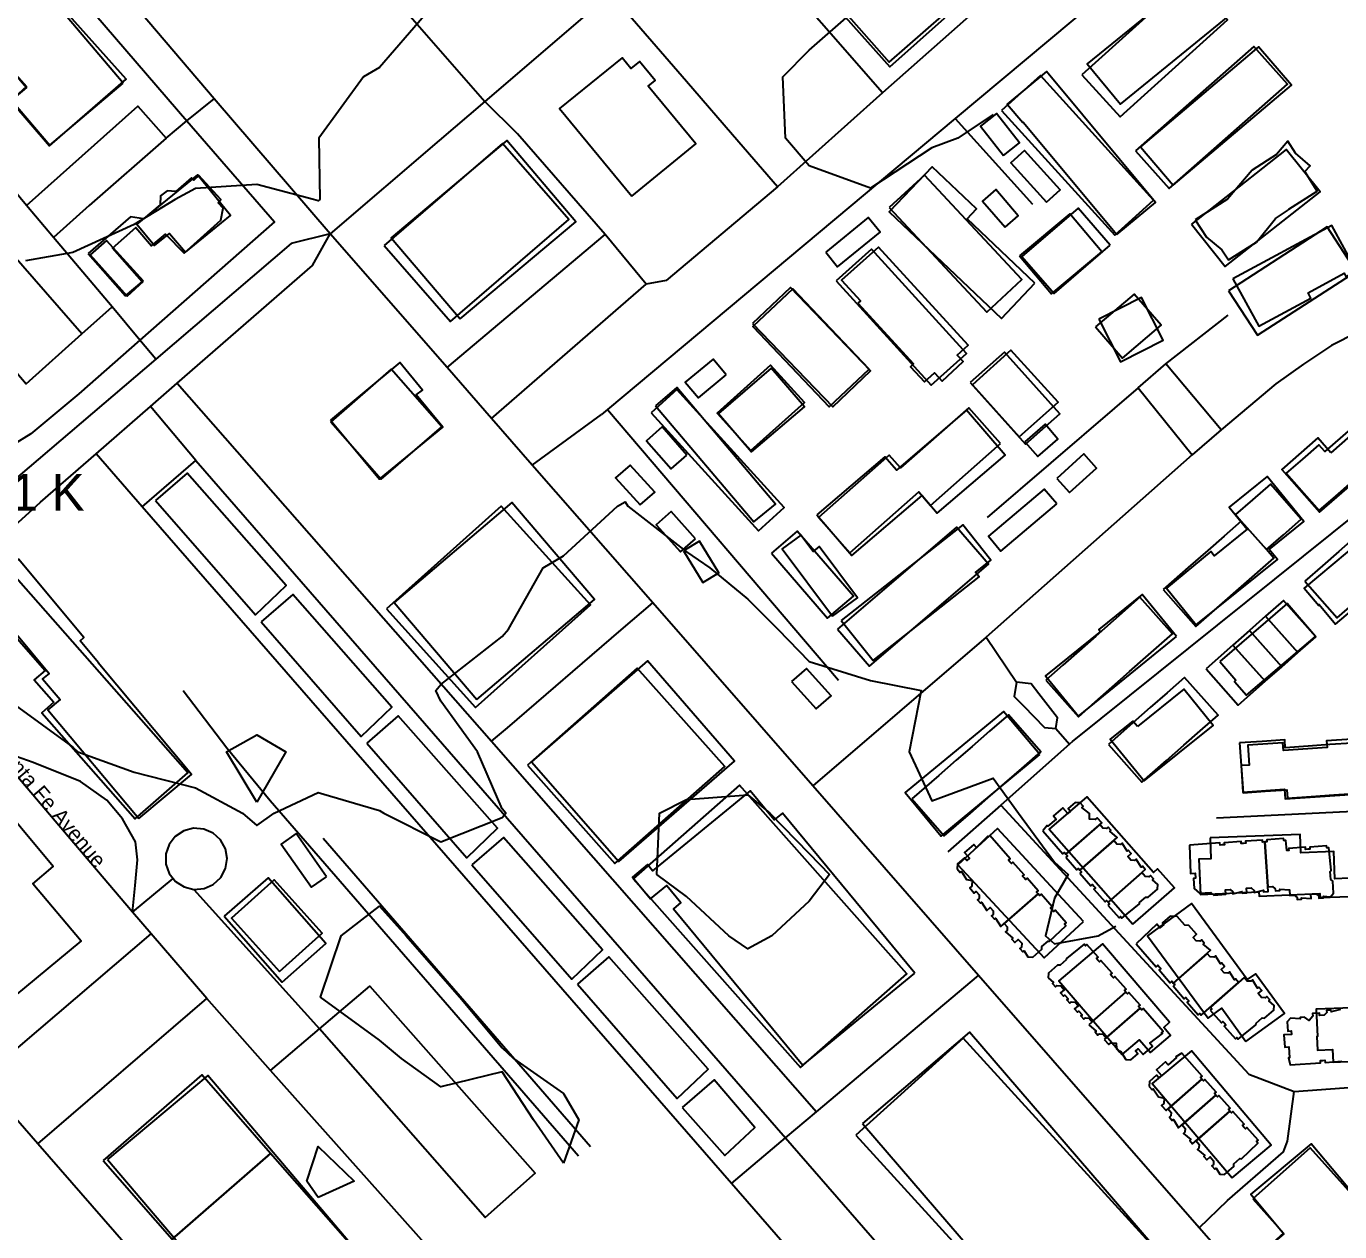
# Model space of a CAD drawing. Header units: metres. Extents: x 5999505 to 6749006, y 1851910 to 2460485.
# Drawn here: x 6332251 to 6333536, y 2152364 to 2153543 of the extents above; entities that cross this region are included whole.
import ezdxf

# ---------------------------------------------------------------- set-up
doc = ezdxf.new("R2010")
doc.units = ezdxf.units.M
for name, color, linetype in [('BM_LABELS', 2, 'Continuous'), ('BUILDINGS', 9, 'Continuous'), ('CL_LOCAL', 4, 'Continuous'), ('CL_MAJOR', 2, 'Continuous'), ('CL_TRAIL', 6, 'Continuous'), ('CONTOUR_INDEX', 150, 'Continuous'), ('CONTOUR_MAJOR', 92, 'Continuous'), ('RAILROAD', 5, 'Continuous'), ('ROAD_LABELS', 3, 'Continuous')]:
    doc.layers.add(name, color=color, linetype=linetype)

msp = doc.modelspace()

# ---------------------------------------------------------------- linework, layer by layer
at = {"layer": 'BUILDINGS'}
for points in [[(6333008.3754, 2153601.4473), (6333095.7177, 2153503.3842), (6333149.3138, 2153550.7154), (6333136.2762, 2153565.3479), (6333217.0242, 2153636.6697), (6333230.7588, 2153621.2671), (6333281.0489, 2153665.6764), (6333192.6609, 2153764.8761), (6333138.4159, 2153716.9675), (6333167.3073, 2153684.5123), (6333091.9012, 2153617.9166), (6333063.3289, 2153649.9688), (6333008.3754, 2153601.4473)], [(6332166.6024, 2153579.9751), (6332251.6158, 2153484.1128), (6332236.2932, 2153470.0024), (6332274.0565, 2153426.0785), (6332349.0439, 2153491.3283), (6332223.3126, 2153631.7209), (6332166.6024, 2153579.9751)], [(6332346.1692, 2153487.3469), (6332227.4674, 2153627.391), (6332169.6395, 2153578.7125), (6332251.4897, 2153483.0216), (6332237.0319, 2153470.761), (6332274.4724, 2153426.7668), (6332346.1692, 2153487.3469)], [(6333426.755, 2153552.4685), (6333394.2584, 2153592.0522), (6333288.9557, 2153506.2569), (6333321.4523, 2153466.6732), (6333426.755, 2153552.4685)], [(6333283.6524, 2153495.4505), (6333321.0598, 2153454.407), (6333426.0549, 2153549.2339), (6333388.6767, 2153590.2771), (6333283.6524, 2153495.4505)], [(6333335.9981, 2153421.2279), (6333368.984, 2153384.1523), (6333484.645, 2153486.2108), (6333451.6591, 2153523.2862), (6333335.9981, 2153421.2279)], [(6333341.0394, 2153425.0097), (6333372.9678, 2153387.6151), (6333488.623, 2153485.3412), (6333456.4015, 2153522.7381), (6333341.0394, 2153425.0097)], [(6332843.6894, 2153376.623), (6332906.2252, 2153427.8131), (6332859.5085, 2153484.2604), (6332866.2948, 2153490.0304), (6332851.207, 2153508.3568), (6332842.6538, 2153501.5089), (6332833.9498, 2153512.1379), (6332772.8908, 2153462.3922), (6332843.6894, 2153376.623)], [(6333205.1912, 2153460.4082), (6333315.7839, 2153338.6742), (6333353.7731, 2153372.9166), (6333243.1801, 2153494.614), (6333205.1912, 2153460.4082)], [(6333317.7814, 2153339.2769), (6333355.5421, 2153370.645), (6333249.0432, 2153498.5712), (6333210.6935, 2153466.844), (6333225.7846, 2153448.8819), (6333226.0805, 2153449.2435), (6333317.7814, 2153339.2769)], [(6333207.0627, 2153416.6312), (6333222.692, 2153428.8829), (6333200.0688, 2153457.4643), (6333184.4394, 2153445.2127), (6333207.0627, 2153416.6312)], [(6332601.4716, 2153328.6427), (6332666.2665, 2153254.099), (6332781.97, 2153353.7878), (6332717.2046, 2153428.3674), (6332601.4716, 2153328.6427)], [(6332675.694, 2153256.7528), (6332788.6915, 2153351.5851), (6332721.3587, 2153431.137), (6332608.3583, 2153335.9409), (6332675.694, 2153256.7528)], [(6333394.375, 2153353.5825), (6333405.3731, 2153336.7459), (6333420.5086, 2153324.2446), (6333426.8749, 2153314.363), (6333454.2654, 2153331.6164), (6333472.9133, 2153354.7659), (6333484.6982, 2153362.68), (6333486.175, 2153364.1243), (6333513.8614, 2153381.7394), (6333501.709, 2153400.7698), (6333506.7372, 2153406.5542), (6333492.4777, 2153418.6843), (6333484.9543, 2153430.3957), (6333474.0071, 2153417.3778), (6333450.1503, 2153402.2802), (6333426.1842, 2153373.7127), (6333394.375, 2153353.5825)], [(6333249.1779, 2153370.78), (6333262.4633, 2153383.0507), (6333227.6139, 2153421.5614), (6333214.3285, 2153409.2908), (6333249.1779, 2153370.78)], [(6333390.7958, 2153349.4247), (6333423.8914, 2153307.7974), (6333516.5206, 2153380.8441), (6333483.4249, 2153422.4713), (6333390.7958, 2153349.4247)], [(6333237.6928, 2153291.5051), (6333171.3975, 2153354.6641), (6333180.5602, 2153364.4197), (6333137.2346, 2153405.5479), (6333095.2682, 2153361.4717), (6333204.8891, 2153257.1843), (6333237.6928, 2153291.5051)], [(6332312.0209, 2153320.5151), (6332348.5164, 2153279.1865), (6332364.6864, 2153292.9987), (6332335.6828, 2153326.0018), (6332358.6422, 2153345.948), (6332373.7916, 2153328.0213), (6332387.6279, 2153339.5225), (6332405.6446, 2153321.0628), (6332441.6845, 2153353.281), (6332443.8322, 2153365.1324), (6332438.9499, 2153370.0872), (6332441.5848, 2153373.4152), (6332420.2387, 2153396.817), (6332415.2787, 2153392.2337), (6332412.9827, 2153394.5461), (6332397.579, 2153381.2736), (6332389.2641, 2153382.1059), (6332382.7467, 2153376.9892), (6332382.4116, 2153368.2177), (6332365.98, 2153354.6624), (6332353.2787, 2153356.5863), (6332312.0209, 2153320.5151)], [(6332406.9409, 2153321.926), (6332451.1872, 2153357.973), (6332418.6917, 2153397.5578), (6332359.4017, 2153349.2549), (6332376.8125, 2153328.3608), (6332391.5603, 2153340.2551), (6332406.9409, 2153321.926)], [(6333095.2723, 2153365.5857), (6333190.5528, 2153263.4536), (6333224.8887, 2153295.2134), (6333129.6082, 2153397.3453), (6333095.2723, 2153365.5857)], [(6333208.5432, 2153346.3529), (6333221.2338, 2153357.5361), (6333199.4658, 2153383.1981), (6333186.4823, 2153372.0172), (6333208.5432, 2153346.3529)], [(6333311.2497, 2153328.7718), (6333279.8984, 2153365.0696), (6333225.0136, 2153317.8214), (6333256.6579, 2153281.5211), (6333311.2497, 2153328.7718)], [(6333033.1202, 2153321.9284), (6333044.7248, 2153307.6352), (6333086.3156, 2153341.5203), (6333074.711, 2153355.8135), (6333033.1202, 2153321.9284)], [(6333222.7616, 2153318.3493), (6333253.9593, 2153281.179), (6333303.1672, 2153322.1384), (6333271.9695, 2153359.3087), (6333222.7616, 2153318.3493)], [(6333431.4122, 2153295.7584), (6333456.8241, 2153249.6789), (6333507.4443, 2153276.9381), (6333504.8487, 2153282.0562), (6333540.1679, 2153301.4298), (6333541.8994, 2153298.1391), (6333552.2015, 2153303.8808), (6333527.9468, 2153348.1304), (6333431.4122, 2153295.7584)], [(6333426.9237, 2153284.2536), (6333455.3445, 2153240.6619), (6333551.9609, 2153303.1182), (6333523.5107, 2153346.7101), (6333426.9237, 2153284.2536)], [(6332365.9797, 2153293.4979), (6332329.6783, 2153333.4778), (6332313.7407, 2153319.4088), (6332350.0391, 2153279.0648), (6332365.9797, 2153293.4979)], [(6333043.3821, 2153293.8477), (6333136.2307, 2153191.7352), (6333170.7077, 2153222.802), (6333077.8886, 2153324.9505), (6333043.3821, 2153293.8477)], [(6333064.6549, 2153272.1581), (6333118.9667, 2153212.7368), (6333116.013, 2153209.8482), (6333129.6657, 2153195.1744), (6333139.4057, 2153203.8331), (6333146.9586, 2153195.7621), (6333167.6253, 2153214.8902), (6333161.8156, 2153221.1266), (6333172.4434, 2153230.8704), (6333084.7323, 2153326.9702), (6333048.7203, 2153294.496), (6333067.3096, 2153274.3209), (6333064.6549, 2153272.1581)], [(6332961.6151, 2153252.3523), (6333039.9487, 2153170.6), (6333076.9793, 2153205.7964), (6332998.6457, 2153287.5486), (6332961.6151, 2153252.3523)], [(6333075.5584, 2153207.6283), (6333000.8905, 2153286.1469), (6332961.9129, 2153249.3281), (6333036.5807, 2153170.8094), (6333075.5584, 2153207.6283)], [(6333297.1221, 2153248.8265), (6333323.3338, 2153218.2864), (6333361.0717, 2153250.4192), (6333334.8596, 2153280.9229), (6333297.1221, 2153248.8265)], [(6333300.1138, 2153256.4114), (6333321.459, 2153214.7337), (6333363.2392, 2153235.8751), (6333341.894, 2153277.5527), (6333300.1138, 2153256.4114)], [(6333174.5228, 2153194.6645), (6333228.5924, 2153134.226), (6333262.0615, 2153163.8813), (6333207.992, 2153224.3196), (6333174.5228, 2153194.6645)], [(6333222.4082, 2153141.2665), (6333260.483, 2153175.1804), (6333214.3068, 2153226.1616), (6333176.525, 2153192.2453), (6333222.4082, 2153141.2665)], [(6332548.8892, 2153157.6646), (6332596.769, 2153100.1151), (6332658.7169, 2153150.9454), (6332632.6017, 2153182.4683), (6332638.7932, 2153187.1509), (6332616.7416, 2153213.9078), (6332548.8892, 2153157.6646)], [(6332549.0523, 2153156.0977), (6332598.4074, 2153099.8105), (6332657.6648, 2153151.2816), (6332608.3099, 2153207.6051), (6332549.0523, 2153156.0977)], [(6332935.7413, 2153201.8471), (6332922.9736, 2153217.242), (6332895.8341, 2153194.89), (6332908.6018, 2153179.4951), (6332935.7413, 2153201.8471)], [(6332960.0486, 2153128.1065), (6333012.2942, 2153175.0116), (6332979.1851, 2153211.324), (6332926.9395, 2153164.419), (6332960.0486, 2153128.1065)], [(6332928.1686, 2153164.2269), (6332960.5934, 2153126.6458), (6333012.2602, 2153170.825), (6332979.8354, 2153208.4061), (6332928.1686, 2153164.2269)], [(6332862.3315, 2153164.7622), (6332967.2924, 2153049.5532), (6332992.5606, 2153072.3937), (6332887.5993, 2153187.5662), (6332862.3315, 2153164.7622)], [(6332866.6377, 2153171.8266), (6332962.9965, 2153058.1803), (6332983.9416, 2153075.4856), (6332887.5857, 2153189.4959), (6332866.6377, 2153171.8266)], [(6333527.0224, 2153125.6885), (6333514.2484, 2153140.3551), (6333479.1275, 2153109.3294), (6333516.0021, 2153067.526), (6333549.9392, 2153097.1049), (6333556.3292, 2153090.1357), (6333630.9895, 2153155.064), (6333600.2117, 2153189.9004), (6333527.0224, 2153125.6885)], [(6333483.5519, 2153105.6892), (6333515.8396, 2153069.1656), (6333531.8644, 2153083.1982), (6333547.8302, 2153097.1949), (6333553.2308, 2153091.071), (6333571.292, 2153106.9075), (6333587.2874, 2153120.9403), (6333602.2496, 2153134.0349), (6333627.984, 2153156.6174), (6333596.0739, 2153192.7374), (6333571.8152, 2153171.4536), (6333554.6691, 2153156.4471), (6333538.6737, 2153142.4143), (6333521.1144, 2153127.0471), (6333515.3655, 2153133.5742), (6333499.4586, 2153119.6135), (6333483.5519, 2153105.6892)], [(6333024.5566, 2153064.9615), (6333058.6941, 2153025.3641), (6333127.3567, 2153084.0413), (6333142.2481, 2153066.736), (6333208.6087, 2153123.4296), (6333170.7845, 2153167.3165), (6333102.2697, 2153108.7472), (6333091.0355, 2153121.7631), (6333024.5566, 2153064.9615)], [(6333204.189, 2153134.8611), (6333173.1188, 2153169.7004), (6333106.1257, 2153110.9003), (6333095.0923, 2153123.3685), (6333026.0302, 2153062.401), (6333056.8103, 2153027.9279), (6333124.1026, 2153087.4536), (6333135.7162, 2153074.2526), (6333204.189, 2153134.8611)], [(6332897.305, 2153123.5195), (6332873.208, 2153151.021), (6332857.8595, 2153137.3109), (6332881.9595, 2153110.1735), (6332897.305, 2153123.5195)], [(6333227.9368, 2153136.4886), (6333240.4206, 2153122.1884), (6333260.1905, 2153139.1394), (6333247.7097, 2153153.8037), (6333227.9368, 2153136.4886)], [(6333258.9983, 2153100.5572), (6333271.488, 2153086.9851), (6333298.053, 2153110.7984), (6333285.5663, 2153124.7345), (6333258.9983, 2153100.5572)], [(6332377.7999, 2153079.1438), (6332475.5191, 2152967.2323), (6332505.6117, 2152995.9311), (6332408.6676, 2153105.8702), (6332377.7999, 2153079.1438)], [(6332851.7833, 2153074.7396), (6332865.9509, 2153087.367), (6332841.845, 2153113.7763), (6332827.6774, 2153101.1489), (6332851.7833, 2153074.7396)], [(6333395.5569, 2152957.4602), (6333474.8971, 2153021.2578), (6333466.7727, 2153031.1537), (6333500.6923, 2153058.5483), (6333464.7144, 2153102.5289), (6333427.5512, 2153072.6122), (6333445.2501, 2153050.9882), (6333413.1003, 2153025.0357), (6333409.9098, 2153029.0663), (6333366.2531, 2152993.3772), (6333395.5569, 2152957.4602)], [(6333433.9382, 2153065.2789), (6333439.513, 2153058.9716), (6333464.1638, 2153031.0292), (6333480.6604, 2153045.422), (6333498.2493, 2153060.8253), (6333468.0239, 2153095.1114), (6333450.3761, 2153079.6721), (6333433.9382, 2153065.2789)], [(6333259.0903, 2153075.7994), (6333246.8995, 2153090.0973), (6333192.319, 2153044.3029), (6333204.5068, 2153029.641), (6333259.0903, 2153075.7994)], [(6333570.9653, 2153052.1534), (6333501.0429, 2152993.3761), (6333515.2642, 2152976.5134), (6333515.5631, 2152977.2391), (6333531.5247, 2152958.1779), (6333600.5623, 2153016.2342), (6333594.7584, 2153023.1987), (6333620.4265, 2153044.8351), (6333588.5003, 2153082.5935), (6333563.1281, 2153061.3188), (6333570.9653, 2153052.1534)], [(6333501.5971, 2153000.2891), (6333533.3318, 2152964.2069), (6333550.2711, 2152978.9966), (6333566.3246, 2152992.9561), (6333583.5001, 2153007.9624), (6333599.4654, 2153021.8862), (6333625.789, 2153044.8644), (6333594.0543, 2153080.9465), (6333567.4652, 2153057.7521), (6333551.4407, 2153043.7559), (6333534.9442, 2153029.3631), (6333518.8315, 2153015.3312), (6333501.5971, 2153000.2891)], [(6332603.5304, 2152973.2166), (6332690.5924, 2152876.6472), (6332802.9923, 2152977.0911), (6332715.9305, 2153073.6965), (6332603.5304, 2152973.2166)], [(6332692.0045, 2152884.5362), (6332807.0781, 2152982.2642), (6332726.0977, 2153077.2181), (6332611.0242, 2152979.4905), (6332692.0045, 2152884.5362)], [(6332905.7221, 2153041.5343), (6332881.9121, 2153068.3053), (6332867.4485, 2153055.3162), (6332891.2615, 2153028.9093), (6332905.7221, 2153041.5343)], [(6333044.6878, 2152953.2456), (6333075.865, 2152917.131), (6333192.3296, 2153016.7424), (6333161.1524, 2153052.8569), (6333044.6878, 2152953.2456)], [(6333048.361, 2152961.7351), (6333079.3958, 2152922.527), (6333183.2038, 2153004.3288), (6333179.7232, 2153008.7259), (6333194.7638, 2153020.6183), (6333167.2095, 2153055.429), (6333048.361, 2152961.7351)], [(6333363.0195, 2152992.0927), (6333394.9579, 2152955.8631), (6333418.5377, 2152976.4969), (6333437.2478, 2152992.8377), (6333471.4518, 2153022.7784), (6333464.1638, 2153031.0292), (6333439.513, 2153058.9716), (6333422.6914, 2153044.2538), (6333406.7554, 2153030.3298), (6333387.4845, 2153013.4838), (6333363.0195, 2152992.0927)], [(6332894.2004, 2153029.9776), (6332912.9939, 2152998.8785), (6332928.6, 2153008.2176), (6332909.8064, 2153039.3167), (6332894.2004, 2153029.9776)], [(6332980.1531, 2153027.5678), (6333035.0166, 2152963.8823), (6333060.2449, 2152985.4126), (6333005.3817, 2153049.1344), (6332980.1531, 2153027.5678)], [(6333039.8965, 2152965.8087), (6333064.0705, 2152983.816), (6333026.6785, 2153033.9979), (6333020.78, 2153029.3129), (6333008.8941, 2153045.0647), (6332990.6186, 2153031.7424), (6333039.8965, 2152965.8087)], [(6332361.406, 2152768.1759), (6332413.0347, 2152811.0801), (6332321.6227, 2152920.3191), (6332321.9157, 2152920.3167), (6332303.9246, 2152941.9437), (6332307.7603, 2152945.1891), (6332243.6271, 2153021.8035), (6332206.1606, 2152990.7986), (6332273.7742, 2152909.7869), (6332267.2866, 2152904.7427), (6332284.4105, 2152884.5791), (6332272.3143, 2152874.4836), (6332361.406, 2152768.1759)], [(6332207.5369, 2152983.5059), (6332269.727, 2152912.9509), (6332259.1319, 2152903.6806), (6332278.4101, 2152881.7882), (6332266.5166, 2152871.3998), (6332357.9151, 2152767.6946), (6332409.4441, 2152812.7477), (6332236.577, 2153008.8635), (6332207.5369, 2152983.5059)], [(6332481.1476, 2152960.3418), (6332578.8673, 2152848.3942), (6332608.9896, 2152877.1293), (6332512.0153, 2152987.0683), (6332481.1476, 2152960.3418)], [(6333376.1242, 2152945.9674), (6333342.4668, 2152987.0168), (6333300.2868, 2152952.772), (6333301.7371, 2152950.9399), (6333248.056, 2152907.6867), (6333280.2602, 2152868.1053), (6333376.1242, 2152945.9674)], [(6333248.4029, 2152903.497), (6333280.1981, 2152867.6689), (6333296.7552, 2152882.2795), (6333313.2529, 2152896.7814), (6333330.2521, 2152911.7162), (6333346.2188, 2152925.7855), (6333372.2492, 2152948.693), (6333340.454, 2152984.521), (6333314.3644, 2152961.5412), (6333297.3356, 2152946.5703), (6333280.8673, 2152932.0682), (6333264.9006, 2152917.9989), (6333248.4029, 2152903.497)], [(6333418.4147, 2152921.5955), (6333434.0892, 2152903.2646), (6333432.9083, 2152902.182), (6333444.5192, 2152888.6171), (6333512.0862, 2152945.9569), (6333484.5108, 2152978.2191), (6333418.4147, 2152921.5955)], [(6333463.3134, 2152965.9032), (6333494.8477, 2152930.4051), (6333512.3786, 2152945.8818), (6333480.844, 2152981.3434), (6333463.3134, 2152965.9032)], [(6333447.583, 2152952.0503), (6333479.1466, 2152916.552), (6333494.8477, 2152930.4051), (6333463.3134, 2152965.9032), (6333447.583, 2152952.0503)], [(6333431.3802, 2152937.7644), (6333462.9438, 2152902.266), (6333479.1466, 2152916.552), (6333447.583, 2152952.0503), (6333431.3802, 2152937.7644)], [(6333405.0542, 2152914.5316), (6333436.6181, 2152879.0696), (6333462.9438, 2152902.266), (6333431.3802, 2152937.7644), (6333405.0542, 2152914.5316)], [(6332741.4421, 2152820.2753), (6332827.072, 2152724.0457), (6332934.533, 2152818.8872), (6332848.9027, 2152915.08), (6332741.4421, 2152820.2753)], [(6332745.4255, 2152823.6652), (6332830.7811, 2152726.1272), (6332944.0998, 2152824.2341), (6332858.747, 2152922.1358), (6332745.4255, 2152823.6652)], [(6332999.8205, 2152902.0572), (6333023.9238, 2152875.2839), (6333038.3845, 2152887.909), (6333014.2812, 2152914.6823), (6332999.8205, 2152902.0572)], [(6333309.6317, 2152840.5249), (6333342.3856, 2152803.6697), (6333366.3503, 2152824.7736), (6333383.3502, 2152839.7812), (6333399.3166, 2152853.8141), (6333416.8474, 2152869.2543), (6333384.0934, 2152906.1095), (6333367.035, 2152891.1024), (6333350.5371, 2152876.564), (6333333.4786, 2152861.557), (6333309.6317, 2152840.5249)], [(6333337.9051, 2152858.1716), (6333333.5514, 2152863.3039), (6333311.4314, 2152845.6438), (6333344.5059, 2152804.9632), (6333412.0467, 2152859.0264), (6333383.3259, 2152894.5745), (6333337.9051, 2152858.1716)], [(6333242.4485, 2152830.5485), (6333207.0419, 2152872.7044), (6333110.8724, 2152793.389), (6333145.9829, 2152750.8713), (6333242.4485, 2152830.5485)], [(6332584.3219, 2152841.7237), (6332682.0424, 2152729.7764), (6332712.1647, 2152758.5117), (6332615.1896, 2152868.4503), (6332584.3219, 2152841.7237)], [(6333117.2697, 2152787.3299), (6333148.9153, 2152751.1387), (6333174.5891, 2152773.3936), (6333191.7051, 2152788.2545), (6333208.2896, 2152802.61), (6333224.9332, 2152817.0379), (6333243.495, 2152833.1249), (6333211.8493, 2152869.3159), (6333193.4352, 2152853.3733), (6333176.29, 2152838.5127), (6333160.797, 2152825.0585), (6333143.6517, 2152810.1979), (6333117.2697, 2152787.3299)], [(6333570.0392, 2152793.3041), (6333568.7218, 2152811.5185), (6333574.8778, 2152811.8327), (6333572.527, 2152847.1669), (6333522.9799, 2152843.9279), (6333523.5128, 2152837.3702), (6333480.7077, 2152834.4406), (6333480.1837, 2152842.0904), (6333445.8816, 2152839.8201), (6333447.1872, 2152820.1495), (6333439.2731, 2152819.8496), (6333441.1145, 2152793.9854), (6333481.8686, 2152796.9316), (6333482.3779, 2152787.4615), (6333570.0392, 2152793.3041)], [(6333437.8411, 2152841.9969), (6333441.2545, 2152793.1833), (6333462.9797, 2152794.6818), (6333484.2065, 2152796.148), (6333484.756, 2152788.0247), (6333507.9763, 2152789.6204), (6333530.0241, 2152791.1528), (6333550.0194, 2152792.5198), (6333583.7947, 2152794.8674), (6333580.355, 2152844.0817), (6333548.1046, 2152841.8674), (6333526.0861, 2152840.3347), (6333505.0352, 2152838.8671), (6333482.5186, 2152837.3385), (6333481.9659, 2152845.0614), (6333460.0647, 2152843.5278), (6333437.8411, 2152841.9969)], [(6332132.2767, 2152662.278), (6332196.4104, 2152585.6634), (6332215.2934, 2152601.5287), (6332229.2242, 2152585.0317), (6332305.046, 2152648.1266), (6332257.7402, 2152704.2156), (6332277.804, 2152721.1635), (6332214.5405, 2152796.6786), (6332128.9843, 2152725.6537), (6332161.4861, 2152686.7968), (6332132.2767, 2152662.278)], [(6333120.2795, 2152616.7367), (6332990.8621, 2152773.2477), (6332982.6048, 2152766.7615), (6332959.3922, 2152794.9839), (6332863.8166, 2152716.7567), (6332858.8859, 2152722.9861), (6332844.135, 2152710.7275), (6332861.8366, 2152689.4673), (6332877.7654, 2152702.4444), (6332891.4035, 2152685.9502), (6332884.321, 2152679.8185), (6333010.8378, 2152526.9713), (6333120.2795, 2152616.7367)], [(6332844.7961, 2152709.1566), (6333008.6204, 2152524.55), (6333112.6259, 2152616.0343), (6332948.8015, 2152800.6403), (6332844.7961, 2152709.1566)], [(6333245.3599, 2152756.0353), (6333265.1315, 2152733.4478), (6333266.6367, 2152734.7827), (6333268.0592, 2152733.1328), (6333303.0313, 2152763.7953), (6333298.6472, 2152768.7822), (6333296.611, 2152767.0148), (6333291.2513, 2152767.3496), (6333290.9748, 2152772.995), (6333283.7272, 2152778.9882), (6333284.8489, 2152779.9985), (6333281.8584, 2152783.4086), (6333276.9969, 2152783.7394), (6333270.1795, 2152777.7511), (6333272.5025, 2152775.1473), (6333269.8759, 2152772.8385), (6333264.911, 2152778.4856), (6333255.8801, 2152770.5492), (6333258.5222, 2152767.5424), (6333250.4359, 2152760.4722), (6333249.7682, 2152761.2421), (6333245.3599, 2152756.0353)], [(6333333.4065, 2152664.8847), (6333374.1307, 2152700.2335), (6333357.58, 2152718.9356), (6333353.7414, 2152715.326), (6333288.4121, 2152789.3991), (6333251.8196, 2152757.6576), (6333333.4065, 2152664.8847)], [(6333285.3713, 2152667.4589), (6333201.1328, 2152758.4331), (6333162.4565, 2152722.7038), (6333246.6951, 2152631.7295), (6333285.3713, 2152667.4589)], [(6333267.9769, 2152730.2209), (6333278.8351, 2152717.7906), (6333280.3404, 2152719.1255), (6333281.7628, 2152717.4756), (6333318.24, 2152749.4365), (6333310.9346, 2152755.5394), (6333312.056, 2152756.5133), (6333309.2688, 2152759.7034), (6333307.7932, 2152758.4047), (6333304.191, 2152758.6524), (6333301.1425, 2152762.1358), (6333268.0592, 2152733.1328), (6333269.4819, 2152731.5193), (6333267.9769, 2152730.2209)], [(6332544.9592, 2152710.9774), (6332515.4166, 2152753.4506), (6332500.6804, 2152743.0124), (6332530.2259, 2152700.9033), (6332544.9592, 2152710.9774)], [(6332687.1128, 2152722.7086), (6332784.8345, 2152610.7981), (6332814.9272, 2152639.4972), (6332717.9809, 2152749.4717), (6332687.1128, 2152722.7086)], [(6333161.7211, 2152718.7414), (6333164.7116, 2152715.3312), (6333165.833, 2152716.3051), (6333170.8375, 2152708.3276), (6333176.3673, 2152707.2997), (6333176.0016, 2152701.9508), (6333173.9653, 2152700.1834), (6333178.3492, 2152695.16), (6333180.2381, 2152696.8194), (6333183.2865, 2152693.3359), (6333183.0522, 2152689.7335), (6333181.5768, 2152688.4712), (6333184.3639, 2152685.2811), (6333185.5146, 2152686.2548), (6333190.5769, 2152678.1676), (6333193.971, 2152681.1619), (6333196.9902, 2152677.6787), (6333196.7558, 2152674.0763), (6333195.2804, 2152672.814), (6333198.0966, 2152669.5873), (6333199.2183, 2152670.5976), (6333204.2805, 2152662.5104), (6333240.7871, 2152694.471), (6333239.3644, 2152696.0845), (6333240.8697, 2152697.4194), (6333229.9819, 2152709.8134), (6333228.4769, 2152708.515), (6333227.0542, 2152710.1285), (6333225.6315, 2152711.7419), (6333227.1367, 2152713.0768), (6333216.2785, 2152725.5071), (6333214.7733, 2152724.1722), (6333213.3506, 2152725.7857), (6333211.9281, 2152727.4356), (6333213.4331, 2152728.734), (6333193.6615, 2152751.3215), (6333192.1563, 2152749.9867), (6333191.5179, 2152750.7564), (6333180.499, 2152739.778), (6333177.8569, 2152742.7849), (6333168.8262, 2152734.885), (6333173.791, 2152729.2379), (6333171.1351, 2152726.9294), (6333168.8416, 2152729.5694), (6333162.0244, 2152723.6175), (6333161.7211, 2152718.7414)], [(6333281.6803, 2152714.5273), (6333292.5388, 2152702.1334), (6333294.0438, 2152703.4319), (6333295.4665, 2152701.8184), (6333296.8892, 2152700.2049), (6333295.384, 2152698.8701), (6333306.2718, 2152686.476), (6333307.7768, 2152687.7745), (6333309.1995, 2152686.161), (6333345.6766, 2152718.122), (6333342.7732, 2152721.4222), (6333341.6518, 2152720.4483), (6333336.6762, 2152728.3891), (6333335.2005, 2152727.0904), (6333331.6277, 2152727.3378), (6333328.5792, 2152730.8213), (6333331.9729, 2152733.7791), (6333329.0695, 2152737.0794), (6333327.9481, 2152736.1055), (6333322.9725, 2152744.0462), (6333321.4969, 2152742.7475), (6333317.924, 2152742.995), (6333314.8755, 2152746.4784), (6333281.7628, 2152717.4756), (6333283.1856, 2152715.8621), (6333281.6803, 2152714.5273)], [(6333388.9163, 2152742.0913), (6333389.8343, 2152714.3778), (6333394.3202, 2152714.7055), (6333394.6607, 2152709.7149), (6333392.6668, 2152709.5491), (6333393.3474, 2152699.5315), (6333398.6138, 2152694.9379), (6333409.8723, 2152695.7203), (6333412.84, 2152693.1113), (6333424.2746, 2152693.9288), (6333423.9593, 2152698.4094), (6333428.5624, 2152698.7362), (6333431.2685, 2152696.3841), (6333431.399, 2152694.4171), (6333440.5295, 2152696.5639), (6333440.6343, 2152695.0339), (6333445.0323, 2152695.3623), (6333444.717, 2152699.843), (6333449.3202, 2152700.1697), (6333452.0262, 2152697.8177), (6333452.1861, 2152695.8504), (6333461.2873, 2152697.9975), (6333461.3921, 2152696.4675), (6333465.7901, 2152696.7959), (6333462.461, 2152745.172), (6333460.2913, 2152745.0075), (6333460.161, 2152747.011), (6333443.7131, 2152745.8701), (6333443.8437, 2152743.9031), (6333441.674, 2152743.7386), (6333439.5336, 2152743.5739), (6333439.4033, 2152745.5774), (6333422.9261, 2152744.4368), (6333423.0857, 2152742.4331), (6333420.9163, 2152742.305), (6333418.7758, 2152742.1404), (6333418.6163, 2152744.1441), (6333388.9163, 2152742.0913)], [(6333409.1039, 2152749.0998), (6333409.8176, 2152728.7059), (6333398.0944, 2152728.4369), (6333399.5719, 2152693.8379), (6333456.7315, 2152696.2869), (6333456.992, 2152692.2799), (6333516.4957, 2152694.71), (6333516.7562, 2152690.7031), (6333545.7755, 2152691.9241), (6333545.0411, 2152709.7697), (6333530.971, 2152709.1556), (6333530.0144, 2152735.7408), (6333497.7721, 2152734.5459), (6333497.0377, 2152752.3915), (6333409.1039, 2152749.0998)], [(6333462.461, 2152745.172), (6333465.5041, 2152701.2763), (6333470.1072, 2152701.6031), (6333472.8133, 2152699.2511), (6333472.9438, 2152697.284), (6333477.1951, 2152697.5772), (6333477.09, 2152699.0708), (6333486.5771, 2152698.2293), (6333486.9428, 2152692.7288), (6333491.3994, 2152693.0567), (6333494.1054, 2152690.7047), (6333494.236, 2152688.7376), (6333498.4872, 2152689.0308), (6333498.3821, 2152690.5244), (6333507.8693, 2152689.6829), (6333507.5543, 2152694.2), (6333512.6558, 2152694.5591), (6333515.3619, 2152692.2071), (6333515.5215, 2152690.2034), (6333520.0071, 2152690.4947), (6333519.9023, 2152692.0247), (6333526.8427, 2152691.4951), (6333529.8597, 2152694.9657), (6333529.0476, 2152706.8411), (6333527.127, 2152708.495), (6333526.5752, 2152716.3271), (6333527.5216, 2152717.4117), (6333525.1513, 2152739.4938), (6333523.1574, 2152739.3279), (6333522.9979, 2152741.3316), (6333506.55, 2152740.1907), (6333506.6805, 2152738.2236), (6333504.5401, 2152738.059), (6333502.3704, 2152737.8945), (6333502.2402, 2152739.898), (6333485.763, 2152738.7573), (6333485.9225, 2152736.7536), (6333483.9289, 2152736.6242), (6333483.2187, 2152746.6056), (6333481.0786, 2152746.4773), (6333480.948, 2152748.4443), (6333464.4708, 2152747.3037), (6333464.6014, 2152745.3366), (6333462.461, 2152745.172)], [(6332444.8705, 2152672.4361), (6332501.5161, 2152608.1525), (6332544.4274, 2152645.6668), (6332487.7815, 2152709.9139), (6332444.8705, 2152672.4361)], [(6332499.0804, 2152618.5121), (6332540.7025, 2152656.0369), (6332493.6566, 2152708.1185), (6332452.0346, 2152670.5938), (6332499.0804, 2152618.5121)], [(6333309.117, 2152683.2127), (6333319.9752, 2152670.7824), (6333321.4805, 2152672.1173), (6333322.8162, 2152670.6137), (6333340.042, 2152684.5636), (6333340.1417, 2152686.0191), (6333346.0441, 2152691.1775), (6333348.592, 2152691.0112), (6333357.5635, 2152698.8388), (6333357.8647, 2152703.4601), (6333352.5683, 2152707.9812), (6333353.6897, 2152708.9551), (6333350.7282, 2152712.3286), (6333349.2233, 2152711.0302), (6333345.6504, 2152711.2776), (6333342.2826, 2152715.1277), (6333309.1995, 2152686.161), (6333310.6222, 2152684.5475), (6333309.117, 2152683.2127)], [(6333207.6743, 2152665.4683), (6333210.7231, 2152662.0212), (6333210.4887, 2152658.4188), (6333209.0131, 2152657.1201), (6333216.2317, 2152651.1635), (6333215.1103, 2152650.1896), (6333218.0135, 2152646.853), (6333221.4369, 2152649.847), (6333224.8047, 2152645.9969), (6333224.5411, 2152642.3947), (6333223.0361, 2152641.0962), (6333226.0269, 2152637.7225), (6333227.1483, 2152638.6964), (6333230.9393, 2152632.8404), (6333235.5375, 2152632.5482), (6333244.4797, 2152640.376), (6333244.6469, 2152642.9232), (6333250.5495, 2152648.118), (6333251.9844, 2152647.9971), (6333268.1075, 2152663.2666), (6333266.7717, 2152664.7701), (6333268.2767, 2152666.0685), (6333257.4185, 2152678.4988), (6333255.9132, 2152677.1639), (6333254.4908, 2152678.8138), (6333253.0681, 2152680.4273), (6333254.5733, 2152681.7622), (6333243.7148, 2152694.156), (6333242.2099, 2152692.8575), (6333240.7871, 2152694.471), (6333207.6743, 2152665.4683)], [(6333444.1174, 2152550.0313), (6333481.8466, 2152577.395), (6333453.4449, 2152616.2172), (6333445.1935, 2152610.4589), (6333390.7079, 2152684.8079), (6333347.9652, 2152653.4802), (6333407.0886, 2152572.9043), (6333420.3537, 2152582.6267), (6333444.1174, 2152550.0313)], [(6333336.737, 2152645.5981), (6333356.3634, 2152623.1575), (6333357.8687, 2152624.4924), (6333359.2914, 2152622.8789), (6333360.7138, 2152621.2291), (6333359.2089, 2152619.9306), (6333370.0672, 2152607.5004), (6333371.5724, 2152608.8353), (6333372.9949, 2152607.1854), (6333409.472, 2152639.1464), (6333402.1666, 2152645.2493), (6333403.288, 2152646.2232), (6333400.4715, 2152649.4135), (6333398.9962, 2152648.1512), (6333395.423, 2152648.3623), (6333392.3745, 2152651.8457), (6333395.7683, 2152654.8036), (6333388.2195, 2152663.4205), (6333384.2953, 2152663.7072), (6333376.8626, 2152672.1776), (6333369.8923, 2152672.6347), (6333362.337, 2152665.997), (6333363.6435, 2152664.4937), (6333359.8954, 2152661.211), (6333356.9339, 2152664.5845), (6333336.737, 2152645.5981)], [(6333250.6985, 2152612.3283), (6333255.9656, 2152607.8074), (6333254.8442, 2152606.8335), (6333257.8054, 2152603.4236), (6333259.3107, 2152604.7584), (6333262.9129, 2152604.5107), (6333266.2807, 2152600.6606), (6333262.8573, 2152597.6666), (6333265.7608, 2152594.3664), (6333266.8822, 2152595.3403), (6333270.1923, 2152591.5998), (6333269.0413, 2152590.5898), (6333271.8578, 2152587.3995), (6333273.3334, 2152588.6982), (6333276.9063, 2152588.4507), (6333279.9548, 2152584.9673), (6333276.561, 2152582.0094), (6333279.4645, 2152578.7092), (6333280.6152, 2152579.6828), (6333283.8957, 2152575.9062), (6333282.7743, 2152574.9323), (6333285.5615, 2152571.7423), (6333287.0372, 2152573.041), (6333290.6394, 2152572.7933), (6333293.6586, 2152569.3101), (6333326.7714, 2152598.3129), (6333325.3486, 2152599.9264), (6333326.8536, 2152601.2249), (6333315.9953, 2152613.6551), (6333314.4901, 2152612.3202), (6333313.0676, 2152613.9701), (6333311.6449, 2152615.5836), (6333313.1502, 2152616.9184), (6333302.2623, 2152629.3125), (6333300.7573, 2152628.014), (6333299.3346, 2152629.6275), (6333297.9119, 2152631.241), (6333299.4171, 2152632.5758), (6333288.5586, 2152644.9697), (6333287.0536, 2152643.6712), (6333285.7472, 2152645.1745), (6333268.4917, 2152631.1885), (6333268.3923, 2152629.7694), (6333262.4899, 2152624.6111), (6333259.942, 2152624.7774), (6333250.9998, 2152616.9495), (6333250.6985, 2152612.3283)], [(6333322.9934, 2152537.1791), (6333340.106, 2152551.6032), (6333350.8468, 2152539.1376), (6333370.3211, 2152555.727), (6333363.6469, 2152563.7908), (6333369.2554, 2152568.8423), (6333303.6534, 2152645.4661), (6333261.1651, 2152609.4035), (6333322.9934, 2152537.1791)], [(6332790.3048, 2152606.057), (6332888.0274, 2152494.1469), (6332918.1201, 2152522.8462), (6332821.1726, 2152632.7839), (6332790.3048, 2152606.057)], [(6333372.9126, 2152604.2735), (6333383.7709, 2152591.8433), (6333385.2762, 2152593.1781), (6333386.6986, 2152591.5282), (6333388.1214, 2152589.9148), (6333386.6161, 2152588.5799), (6333397.504, 2152576.1859), (6333399.009, 2152577.4843), (6333400.4317, 2152575.8709), (6333436.9089, 2152607.832), (6333434.0054, 2152611.1322), (6333432.884, 2152610.1583), (6333427.9084, 2152618.099), (6333426.4327, 2152616.8003), (6333422.8598, 2152617.0478), (6333419.8113, 2152620.5312), (6333423.2051, 2152623.4891), (6333420.3016, 2152626.7893), (6333419.1509, 2152625.8156), (6333414.2046, 2152633.7562), (6333412.729, 2152632.4575), (6333409.1561, 2152632.7049), (6333406.1075, 2152636.1883), (6333372.9949, 2152607.1854), (6333374.4176, 2152605.5719), (6333372.9126, 2152604.2735)], [(6333409.2029, 2152580.6783), (6333420.0615, 2152568.2845), (6333421.5665, 2152569.583), (6333422.9892, 2152567.9695), (6333424.4117, 2152566.3197), (6333422.9067, 2152565.0212), (6333433.765, 2152552.591), (6333435.2703, 2152553.9259), (6333436.606, 2152552.4223), (6333453.8319, 2152566.3723), (6333453.9316, 2152567.8278), (6333459.8339, 2152572.9862), (6333462.3819, 2152572.8199), (6333471.3533, 2152580.6476), (6333471.6542, 2152585.2324), (6333466.3581, 2152589.7899), (6333467.4795, 2152590.7638), (6333464.518, 2152594.1373), (6333463.0131, 2152592.8389), (6333459.4399, 2152593.0499), (6333456.0723, 2152596.9364), (6333459.4661, 2152599.8942), (6333456.5629, 2152603.2309), (6333455.4415, 2152602.257), (6333450.4952, 2152610.1975), (6333449.0195, 2152608.8988), (6333445.4173, 2152609.1464), (6333442.3685, 2152612.5935), (6333409.2854, 2152583.6266), (6333410.7081, 2152582.0132), (6333409.2029, 2152580.6783)], [(6333290.2941, 2152566.352), (6333297.5995, 2152560.2491), (6333296.4781, 2152559.2752), (6333299.2945, 2152556.0849), (6333300.7699, 2152557.3471), (6333304.3431, 2152557.1361), (6333307.3916, 2152553.6527), (6333340.5041, 2152582.6191), (6333339.0817, 2152584.269), (6333340.5867, 2152585.5675), (6333329.6991, 2152597.9979), (6333328.1938, 2152596.6631), (6333326.7714, 2152598.3129), (6333290.2941, 2152566.352)], [(6333305.5028, 2152551.9933), (6333309.887, 2152547.0063), (6333311.9232, 2152548.7737), (6333317.2826, 2152548.4026), (6333317.5594, 2152542.7936), (6333320.3756, 2152539.5669), (6333321.5263, 2152540.5405), (6333326.6759, 2152532.3799), (6333331.5375, 2152532.0492), (6333338.3547, 2152538.0011), (6333336.0319, 2152540.6413), (6333338.6878, 2152542.9498), (6333343.6235, 2152537.303), (6333352.6542, 2152545.2029), (6333350.012, 2152548.2098), (6333362.3374, 2152557.6849), (6333361.6694, 2152558.4185), (6333363.1746, 2152559.7534), (6333343.4321, 2152582.3405), (6333341.9269, 2152581.0057), (6333340.5041, 2152582.6191), (6333305.5028, 2152551.9933)], [(6333616.8703, 2152533.7038), (6333615.8871, 2152557.0125), (6333605.626, 2152556.3675), (6333604.9122, 2152576.7614), (6333548.0454, 2152574.3098), (6333547.5302, 2152583.0517), (6333512.6477, 2152581.5142), (6333513.8972, 2152554.9266), (6333513.3112, 2152554.9314), (6333514.081, 2152541.4544), (6333528.7373, 2152542.0637), (6333529.2229, 2152529.6813), (6333616.8703, 2152533.7038)], [(6333062.674, 2152458.4318), (6333245.0992, 2152258.2388), (6333350.1584, 2152353.1741), (6333167.7036, 2152553.3303), (6333062.674, 2152458.4318)], [(6333068.9778, 2152469.7033), (6333248.0878, 2152261.8189), (6333352.8388, 2152351.2592), (6333173.7285, 2152559.143), (6333068.9778, 2152469.7033)], [(6333349.4066, 2152506.0913), (6333352.3971, 2152502.6812), (6333353.5188, 2152503.6915), (6333358.5234, 2152495.7141), (6333364.0532, 2152494.6862), (6333363.6875, 2152489.3373), (6333361.651, 2152487.5334), (6333366.0645, 2152482.5462), (6333401.0366, 2152513.1724), (6333399.6139, 2152514.7859), (6333401.1191, 2152516.1207), (6333381.347, 2152538.6717), (6333375.603, 2152534.9683), (6333376.271, 2152534.2348), (6333368.1847, 2152527.1645), (6333365.5425, 2152530.1713), (6333356.5119, 2152522.2714), (6333361.4768, 2152516.6244), (6333358.8208, 2152514.3158), (6333356.527, 2152516.9194), (6333349.7391, 2152510.9672), (6333349.4066, 2152506.0913)], [(6333430.7275, 2152416.5247), (6333468.7883, 2152448.6187), (6333390.7134, 2152540.9986), (6333352.3597, 2152508.9071), (6333430.7275, 2152416.5247)], [(6332326.6507, 2152433.4744), (6332393.9781, 2152356.6886), (6332490.3635, 2152440.478), (6332423.0067, 2152517.2637), (6332326.6507, 2152433.4744)], [(6332330.8499, 2152434.5688), (6332519.2215, 2152213.1335), (6332529.548, 2152221.7872), (6332523.7441, 2152228.7518), (6332527.8759, 2152232.3589), (6332517.4283, 2152244.8225), (6332534.2455, 2152258.8845), (6332532.5022, 2152260.719), (6332598.8887, 2152316.6101), (6332428.8047, 2152516.7796), (6332330.8499, 2152434.5688)], [(6332892.849, 2152485.2972), (6332934.517, 2152438.3933), (6332963.8384, 2152465.9339), (6332924.1303, 2152512.4212), (6332892.849, 2152485.2972)], [(6333367.9238, 2152484.1695), (6333370.9723, 2152480.686), (6333370.7383, 2152477.12), (6333369.2626, 2152475.8213), (6333372.0498, 2152472.6312), (6333373.2005, 2152473.6049), (6333378.2631, 2152465.5542), (6333414.7405, 2152497.5153), (6333413.3177, 2152499.1287), (6333414.8227, 2152500.4272), (6333403.9643, 2152512.8574), (6333402.4591, 2152511.5225), (6333401.0366, 2152513.1724), (6333367.9238, 2152484.1695)], [(6333381.6569, 2152468.5121), (6333384.6761, 2152465.0289), (6333384.4421, 2152461.4629), (6333382.9664, 2152460.1642), (6333390.1852, 2152454.2076), (6333389.0635, 2152453.1973), (6333391.967, 2152449.8971), (6333428.4733, 2152481.8215), (6333427.0509, 2152483.4714), (6333428.5558, 2152484.7698), (6333417.6682, 2152497.2003), (6333416.1629, 2152495.8654), (6333414.7405, 2152497.5153), (6333381.6569, 2152468.5121)], [(6333395.3608, 2152452.855), (6333398.4093, 2152449.3715), (6333398.1753, 2152445.8055), (6333396.6996, 2152444.5068), (6333403.918, 2152438.5138), (6333402.7966, 2152437.5399), (6333405.6998, 2152434.2033), (6333409.0939, 2152437.1976), (6333412.4911, 2152433.3473), (6333412.2278, 2152429.7815), (6333410.7225, 2152428.4466), (6333413.7133, 2152425.0729), (6333414.8347, 2152426.0468), (6333418.6262, 2152420.2272), (6333423.1947, 2152419.8989), (6333432.1666, 2152427.763), (6333432.3337, 2152430.3101), (6333438.2361, 2152435.4685), (6333439.6713, 2152435.3841), (6333455.7941, 2152450.6172), (6333454.4583, 2152452.1208), (6333455.9636, 2152453.4556), (6333445.1049, 2152465.8494), (6333443.5999, 2152464.5509), (6333442.1772, 2152466.1644), (6333440.7547, 2152467.8143), (6333442.2597, 2152469.1127), (6333431.4013, 2152481.5429), (6333429.8961, 2152480.2081), (6333428.4733, 2152481.8215), (6333395.3608, 2152452.855)], [(6333571.0408, 2152374.6108), (6333507.7701, 2152449.7589), (6333448.767, 2152400.7233), (6333481.271, 2152361.8678), (6333464.4544, 2152347.8053), (6333494.9281, 2152311.5148), (6333571.0408, 2152374.6108)], [(6332393.9781, 2152356.6886), (6332492.5375, 2152243.2777), (6332589.5697, 2152327.3169), (6332490.3635, 2152440.478), (6332393.9781, 2152356.6886)], [(6333450.8096, 2152396.0465), (6333480.9253, 2152362.5988), (6333463.3928, 2152346.9765), (6333500.1292, 2152306.0844), (6333573.7721, 2152371.7488), (6333506.9198, 2152446.0886), (6333450.8096, 2152396.0465)]]:
    msp.add_lwpolyline(points, close=True, dxfattribs=at)
for points in [[(6333013.4084, 2153600.6054), (6333095.285, 2153507.8294), (6333148.9947, 2153554.7228)], [(6333536.5564, 2152581.2475), (6333527.2794, 2152579.1019), (6333527.1743, 2152580.5954), (6333522.923, 2152580.3022), (6333523.0829, 2152578.3349), (6333520.7167, 2152575.6236), (6333516.1136, 2152575.2968), (6333515.9288, 2152577.8104), (6333509.2735, 2152577.3547), (6333509.4857, 2152574.6224), (6333505.9662, 2152570.6097), (6333501.3035, 2152573.7785), (6333497.0229, 2152573.4856), (6333497.128, 2152571.992), (6333487.4943, 2152572.8347), (6333484.2997, 2152569.147), (6333484.9297, 2152560.1129), (6333488.4189, 2152560.3759), (6333488.6542, 2152556.8788), (6333481.1778, 2152556.357), (6333481.1778, 2152556.357), (6333481.989, 2152544.3723), (6333485.9766, 2152544.6677), (6333486.7392, 2152533.9213), (6333485.7424, 2152533.8566), (6333487.1827, 2152527.1823), (6333517.1176, 2152529.2697), (6333516.9873, 2152531.2732), (6333519.1275, 2152531.4014), (6333521.2972, 2152531.5659), (6333521.4275, 2152529.5624), (6333537.9048, 2152530.7031)]]:
    msp.add_lwpolyline(points, dxfattribs=at)
at = {"layer": 'CL_LOCAL'}
for points in [[(6332071.4713, 2154188.2095), (6332089.0343, 2154168.115), (6332163.7871, 2154082.6394), (6332240.6012, 2153994.7807), (6332330.5667, 2153891.888), (6332381.7186, 2153833.3649), (6332574.3099, 2153613.0967), (6332699.8994, 2153469.4666)], [(6333155.4104, 2153864.8621), (6333207.1743, 2153805.7166), (6333217.3259, 2153789.3237), (6333316.0874, 2153679.3725), (6333088.8008, 2153477.9188), (6332985.8496, 2153385.9891), (6332877.0674, 2153294.1436), (6332857.7002, 2153290.6967)], [(6333477.9168, 2153762.1973), (6333363.9376, 2153661.4359), (6333366.1954, 2153625.5198), (6333159.7992, 2153452.7307), (6332819.6946, 2153168.0579), (6332813.9707, 2153163.2259)], [(6333088.8008, 2153477.9188), (6332967.0097, 2153616.8561), (6332925.813, 2153663.8653)], [(6332378.1357, 2153217.4529), (6332362.5514, 2153235.9657), (6332335.2431, 2153268.4452), (6332278.0138, 2153336.4111), (6332251.632, 2153367.4997), (6332212.3693, 2153414.4213), (6332130.7639, 2153511.3846), (6332101.4824, 2153546.1741), (6332080.3483, 2153570.3754)], [(6332985.8496, 2153385.9891), (6332948.2866, 2153429.4736), (6332897.1391, 2153488.7602), (6332822.8268, 2153574.8127)], [(6332130.7639, 2153511.3846), (6332096.7627, 2153481.2617), (6332045.1112, 2153435.4821), (6332251.3835, 2153193.2557), (6332305.8434, 2153242.071), (6332335.2431, 2153268.4452)], [(6332305.8434, 2153242.071), (6332096.7627, 2153481.2617)], [(6332251.632, 2153367.4997), (6332360.4883, 2153464.6212), (6332388.3337, 2153433.3388)], [(6332388.3337, 2153433.3388), (6332408.5159, 2153450.5043), (6332435.0047, 2153472.0965)], [(6332706.255, 2153159.4055), (6332857.7002, 2153290.6967), (6332817.5994, 2153339.1899), (6332731.6959, 2153437.5698), (6332699.8994, 2153469.4666)], [(6333159.7992, 2153452.7307), (6333235.4215, 2153369.0713)], [(6332388.3337, 2153433.3388), (6332312.902, 2153367.5099), (6332278.0138, 2153336.4111)], [(6332662.8523, 2153209.018), (6332817.5994, 2153339.1899)], [(6333365.7481, 2153212.8452), (6333426.553, 2153260.2277)], [(6333338.6573, 2153189.2182), (6333365.7481, 2153212.8452)], [(6333419.7838, 2153148.1842), (6333365.7481, 2153212.8452)], [(6332399.0691, 2153193.7268), (6332706.3516, 2152843.5703), (6333024.1503, 2152481.2082)], [(6333338.6573, 2153189.2182), (6333315.4934, 2153169.2728), (6333191.1761, 2153062.3339)], [(6333338.6573, 2153189.2182), (6333391.6023, 2153123.7649)], [(6332417.237, 2153118.2882), (6332372.952, 2153171.0393)], [(6332819.6946, 2153168.0579), (6333045.5426, 2152903.3605)], [(6332746.1155, 2153113.7904), (6332813.9707, 2153163.2259)], [(6333274.5503, 2152843.3218), (6333642.1941, 2153138.3714), (6333669.7401, 2152936.1234), (6333622.4043, 2152854.9908), (6333609.3862, 2152778.0946), (6333650.4081, 2152752.6046), (6333694.8406, 2152721.2983)], [(6332364.7399, 2153073.0246), (6332319.6848, 2153124.7626)], [(6332940.8591, 2152411.1091), (6332364.7399, 2153073.0246), (6332417.237, 2153118.2882), (6332993.7906, 2152455.7148), (6333499.8501, 2151874.1128), (6333447.5295, 2151828.9914), (6332940.8591, 2152411.1091)], [(6332706.3516, 2152843.5703), (6332721.814, 2152856.8424), (6332833.2387, 2152952.6706), (6332863.9276, 2152979.0713)], [(6332355.3251, 2152676.4059), (6332297.8857, 2152743.9001), (6332218.9386, 2152836.5453), (6332111.031, 2152963.832)], [(6333189.9937, 2152945.5849), (6333219.7295, 2152901.5453)], [(6333219.7295, 2152901.5453), (6333217.5351, 2152887.5099), (6333226.5434, 2152878.2257), (6333247.1173, 2152857.0152), (6333258.128, 2152856.1612), (6333259.7654, 2152866.5605), (6333241.6137, 2152890.1542), (6333234.1329, 2152899.8993), (6333219.7295, 2152901.5453)], [(6333258.128, 2152856.1612), (6333271.5105, 2152840.6523)], [(6332355.3251, 2152676.4059), (6332357.7073, 2152702.6363), (6332359.992, 2152727.7024), (6332358.29, 2152745.3738), (6332345.3736, 2152767.6876), (6332330.0815, 2152786.1252), (6332304.2978, 2152804.3934), (6332258.0042, 2152822.8653), (6332218.9386, 2152836.5453)], [(6333274.5503, 2152843.3218), (6333271.5105, 2152840.6523), (6333204.4518, 2152781.0516), (6333152.6277, 2152735.599)], [(6333204.4518, 2152781.0516), (6333447.051, 2152517.9326), (6333491.3677, 2152501.2263), (6333588.9734, 2152508.2991), (6333656.3436, 2152544.8887), (6333700.0754, 2152582.5801), (6333694.8406, 2152721.2983)], [(6333415.388, 2152768.8181), (6333609.3862, 2152778.0946)], [(6332397.0705, 2152750.6282), (6332391.0289, 2152742.777), (6332387.8755, 2152733.3732), (6332387.9416, 2152723.5062), (6332391.2645, 2152714.1588), (6332395.0063, 2152709.4682), (6332397.4137, 2152706.4268), (6332405.7509, 2152701.1162), (6332415.3724, 2152698.7805), (6332425.2544, 2152699.6466), (6332434.2831, 2152703.6871), (6332441.5169, 2152710.4), (6332446.1882, 2152719.0997), (6332447.762, 2152728.8441), (6332446.0832, 2152738.5785), (6332441.3186, 2152747.2095), (6332433.9886, 2152753.8589), (6332424.8783, 2152757.7923), (6332414.9804, 2152758.5647), (6332405.349, 2152756.0947), (6332397.0705, 2152750.6282)], [(6332355.3251, 2152676.4059), (6332395.0063, 2152709.4682)], [(6332415.3724, 2152698.7805), (6332538.064, 2152562.3092)], [(6332427.9222, 2152591.8953), (6332373.4967, 2152655.3236), (6332355.3251, 2152676.4059)], [(6332207.133, 2152513.5257), (6332373.4967, 2152655.3236)], [(6332538.064, 2152562.3092), (6332587.3695, 2152604.1768), (6332748.861, 2152421.1168), (6332700.2475, 2152377.8598), (6332538.064, 2152562.3092)], [(6332940.8591, 2152411.1091), (6332993.7906, 2152455.7148), (6333024.1503, 2152481.2082), (6333182.6466, 2152614.5191)], [(6332262.7576, 2152449.8324), (6332427.9222, 2152591.8953)], [(6332740.7269, 2152242.4954), (6332708.0752, 2152277.4937), (6332490.2625, 2152521.6309), (6332427.9222, 2152591.8953)], [(6332490.2625, 2152521.6309), (6332538.064, 2152562.3092)], [(6333398.4791, 2152367.6727), (6333426.0652, 2152394.4633), (6333480.9553, 2152442.1851), (6333484.8482, 2152452.4933), (6333491.3677, 2152501.2263)]]:
    msp.add_lwpolyline(points, dxfattribs=at)
at = {"layer": 'CL_MAJOR'}
for points in [[(6332548.526, 2153339.7775), (6332435.0047, 2153472.0965), (6332235.8149, 2153706.0358), (6332097.8302, 2153870.7035), (6332071.4733, 2153901.1731), (6331944.3584, 2154040.3769), (6331925.5103, 2154060.9918)], [(6333352.5549, 2154038.9277), (6333337.3551, 2154025.3983), (6333302.5869, 2153994.4064), (6333155.4104, 2153864.8621), (6333006.0212, 2153733.6254), (6332925.813, 2153663.8653), (6332852.8965, 2153600.8179), (6332822.8268, 2153574.8127), (6332699.8994, 2153469.4666), (6332655.0483, 2153431.0576)], [(6332655.0483, 2153431.0576), (6332548.526, 2153339.7775)], [(6332168.1991, 2153014.0812), (6332199.8259, 2153018.884), (6332232.7923, 2153047.8139), (6332265.3253, 2153077.512), (6332319.6848, 2153124.7626), (6332372.952, 2153171.0393), (6332399.0691, 2153193.7268), (6332531.2497, 2153308.8263), (6332548.526, 2153339.7775)], [(6332548.526, 2153339.7775), (6332510.5637, 2153330.5479), (6332378.1357, 2153217.4529), (6332243.2869, 2153102.2667), (6332229.646, 2153089.5989)], [(6333813.1996, 2151893.3819), (6333504.5097, 2152246.4135), (6333398.4791, 2152367.6727), (6333182.6466, 2152614.5191), (6333020.557, 2152799.9115), (6332863.9276, 2152979.0713), (6332746.1155, 2153113.7904), (6332706.255, 2153159.4055), (6332662.8523, 2153209.018), (6332548.526, 2153339.7775)], [(6333684.8313, 2153265.3063), (6333652.715, 2153265.1296), (6333637.2713, 2153264.9271), (6333605.7903, 2153259.9759), (6333581.9812, 2153254.3801), (6333552.7371, 2153243.4401), (6333527.7555, 2153230.5724), (6333500.4466, 2153212.5537), (6333473.1554, 2153193.115), (6333419.7838, 2153148.1842), (6333391.6023, 2153123.7649), (6333189.9937, 2152945.5849), (6333020.557, 2152799.9115)], [(6332262.7576, 2152449.8324), (6332225.7133, 2152492.2578), (6332207.133, 2152513.5257), (6331970.122, 2152784.9835), (6331942.3682, 2152816.7389)], [(6333210.2712, 2151361.0791), (6332906.102, 2151711.3135), (6332892.1956, 2151727.3002), (6332573.0742, 2152093.6063), (6332424.2583, 2152264.4404), (6332262.7576, 2152449.8324)]]:
    msp.add_lwpolyline(points, dxfattribs=at)
at = {"layer": 'CL_TRAIL'}
msp.add_lwpolyline([(6331801.5064, 2153917.2848), (6331911.585, 2154013.4481), (6331925.4195, 2154003.2139), (6332066.1281, 2153842.2003), (6332184.3686, 2153706.8922), (6332057.7979, 2153596.9548), (6331943.3551, 2153497.55), (6331941.6261, 2153479.5788), (6331948.7929, 2153470.9281), (6331961.2691, 2153455.79), (6331969.2773, 2153446.1131), (6331983.3838, 2153444.0319), (6331994.0071, 2153453.1927), (6332101.4824, 2153546.1741), (6332134.7066, 2153574.4465), (6332230.3507, 2153657.5857), (6332408.5159, 2153450.5043), (6332494.2679, 2153351.6513), (6332362.5514, 2153235.9657), (6332302.6988, 2153183.4078), (6332255.7617, 2153144.434), (6332237.9417, 2153133.111)], dxfattribs=at)
at = {"layer": 'CONTOUR_INDEX', "elevation": 300}
for points in [[(6333196.8765, 2153456.6705), (6333162.2611, 2153433.3947), (6333136.8765, 2153424.0108), (6333076.8765, 2153384.7061), (6333016.8765, 2153406.4788), (6332993.8365, 2153433.3947), (6332991.2276, 2153493.3947), (6333016.8765, 2153519.6447), (6333055.7954, 2153553.3947), (6333076.8765, 2153578.556), (6333136.8765, 2153609.5547)], [(6332640.8765, 2153553.3947), (6332596.8765, 2153502.6254), (6332581.1388, 2153493.3947), (6332537.6265, 2153433.3947), (6332538.4836, 2153373.3947), (6332536.8765, 2153372.2626), (6332532.1396, 2153373.3947), (6332476.8765, 2153388.08), (6332416.8765, 2153384.2143), (6332396.8765, 2153373.3947), (6332356.8765, 2153348.9502), (6332296.8765, 2153321.7452), (6332250.5907, 2153313.3947)]]:
    msp.add_lwpolyline(points, dxfattribs=at)
at = {"layer": 'CONTOUR_MAJOR', "elevation": 295}
for points in [[(6332236.8765, 2152881.5079), (6332296.8765, 2152838.0101), (6332301.6765, 2152833.3947), (6332356.8765, 2152813.3947), (6332416.8765, 2152798.0375), (6332462.8765, 2152773.3947), (6332476.8765, 2152761.3947), (6332493.6765, 2152773.3947), (6332536.8765, 2152793.3947), (6332596.8765, 2152775.8604), (6332600.8765, 2152773.3947), (6332656.8765, 2152745.3947), (6332716.8765, 2152768.9502), (6332720.2098, 2152773.3947), (6332716.8765, 2152777.6804), (6332692.5015, 2152833.3947), (6332656.8765, 2152882.9599), (6332651.928, 2152893.3947), (6332656.8765, 2152899.109), (6332716.8765, 2152946.0477), (6332722.9781, 2152953.3947), (6332756.8765, 2153013.3947), (6332776.8765, 2153025.0076), (6332829.508, 2153073.3947), (6332836.8765, 2153077.8628), (6332839.7532, 2153073.3947), (6332896.8765, 2153028.7957), (6332919.7336, 2153013.3947), (6332956.8765, 2152982.6052), (6332986.2804, 2152953.3947), (6333016.8765, 2152921.7508), (6333076.8765, 2152903.1244), (6333126.5316, 2152893.3947), (6333114.7488, 2152833.3947), (6333136.8765, 2152785.3947), (6333196.8765, 2152807.3706), (6333221.6133, 2152773.3947), (6333256.8765, 2152725.5375), (6333270.1232, 2152713.3947), (6333256.8765, 2152690.2129), (6333248.024, 2152653.3947), (6333256.8765, 2152645.4922), (6333299.508, 2152653.3947), (6333316.8765, 2152662.6904)], [(6332476.8765, 2152784.1639), (6332447.338, 2152833.3947), (6332476.8765, 2152849.9464), (6332505.1117, 2152833.3947), (6332476.8765, 2152784.1639)], [(6332980.3547, 2152653.3947), (6332956.8765, 2152640.6136), (6332938.2558, 2152653.3947), (6332896.8765, 2152691.7947), (6332868.1531, 2152713.3947), (6332870.6265, 2152773.3947), (6332896.8765, 2152786.7989), (6332956.8765, 2152791.2428), (6332978.5688, 2152773.3947), (6333016.8765, 2152733.8709), (6333036.7226, 2152713.3947), (6333016.8765, 2152687.3341), (6332980.3547, 2152653.3947)], [(6332776.8765, 2152431.1219), (6332747.3526, 2152473.3947), (6332716.8765, 2152520.2239), (6332656.8765, 2152505.5898), (6332618.2324, 2152533.3947), (6332596.8765, 2152551.3947), (6332539.2294, 2152593.3947), (6332559.202, 2152653.3947), (6332596.8765, 2152682.3232), (6332623.0055, 2152653.3947), (6332656.8765, 2152614.5058), (6332675.2636, 2152593.3947), (6332716.8765, 2152543.7793), (6332727.6765, 2152533.3947), (6332776.8765, 2152499.228), (6332791.7565, 2152473.3947), (6332776.8765, 2152431.1219)], [(6332536.8765, 2152397.2971), (6332525.6424, 2152413.3947), (6332536.8765, 2152447.2408), (6332572.0765, 2152413.3947), (6332536.8765, 2152397.2971)]]:
    msp.add_lwpolyline(points, dxfattribs=at)
at = {"layer": 'RAILROAD'}
for points in [[(6332404.7965, 2152893.2824), (6332447.4142, 2152837.2318), (6332489.7747, 2152785.5523), (6332791.4008, 2152438.1735)], [(6332803.2514, 2152446.8877), (6332541.6895, 2152748.4673)]]:
    msp.add_lwpolyline(points, dxfattribs=at)

# ---------------------------------------------------------------- texts
at = {"layer": 'BM_LABELS'}
msp.add_text('GT1491 K', height=36, dxfattribs=at).set_placement((6332088.9854, 2153069.1093, 295))
at = {"layer": 'ROAD_LABELS'}
msp.add_text('Santa Fe Avenue', height=15, rotation=310.3513, dxfattribs=at).set_placement((6332218.9386, 2152836.5453))

doc.saveas('drawing.dxf')
